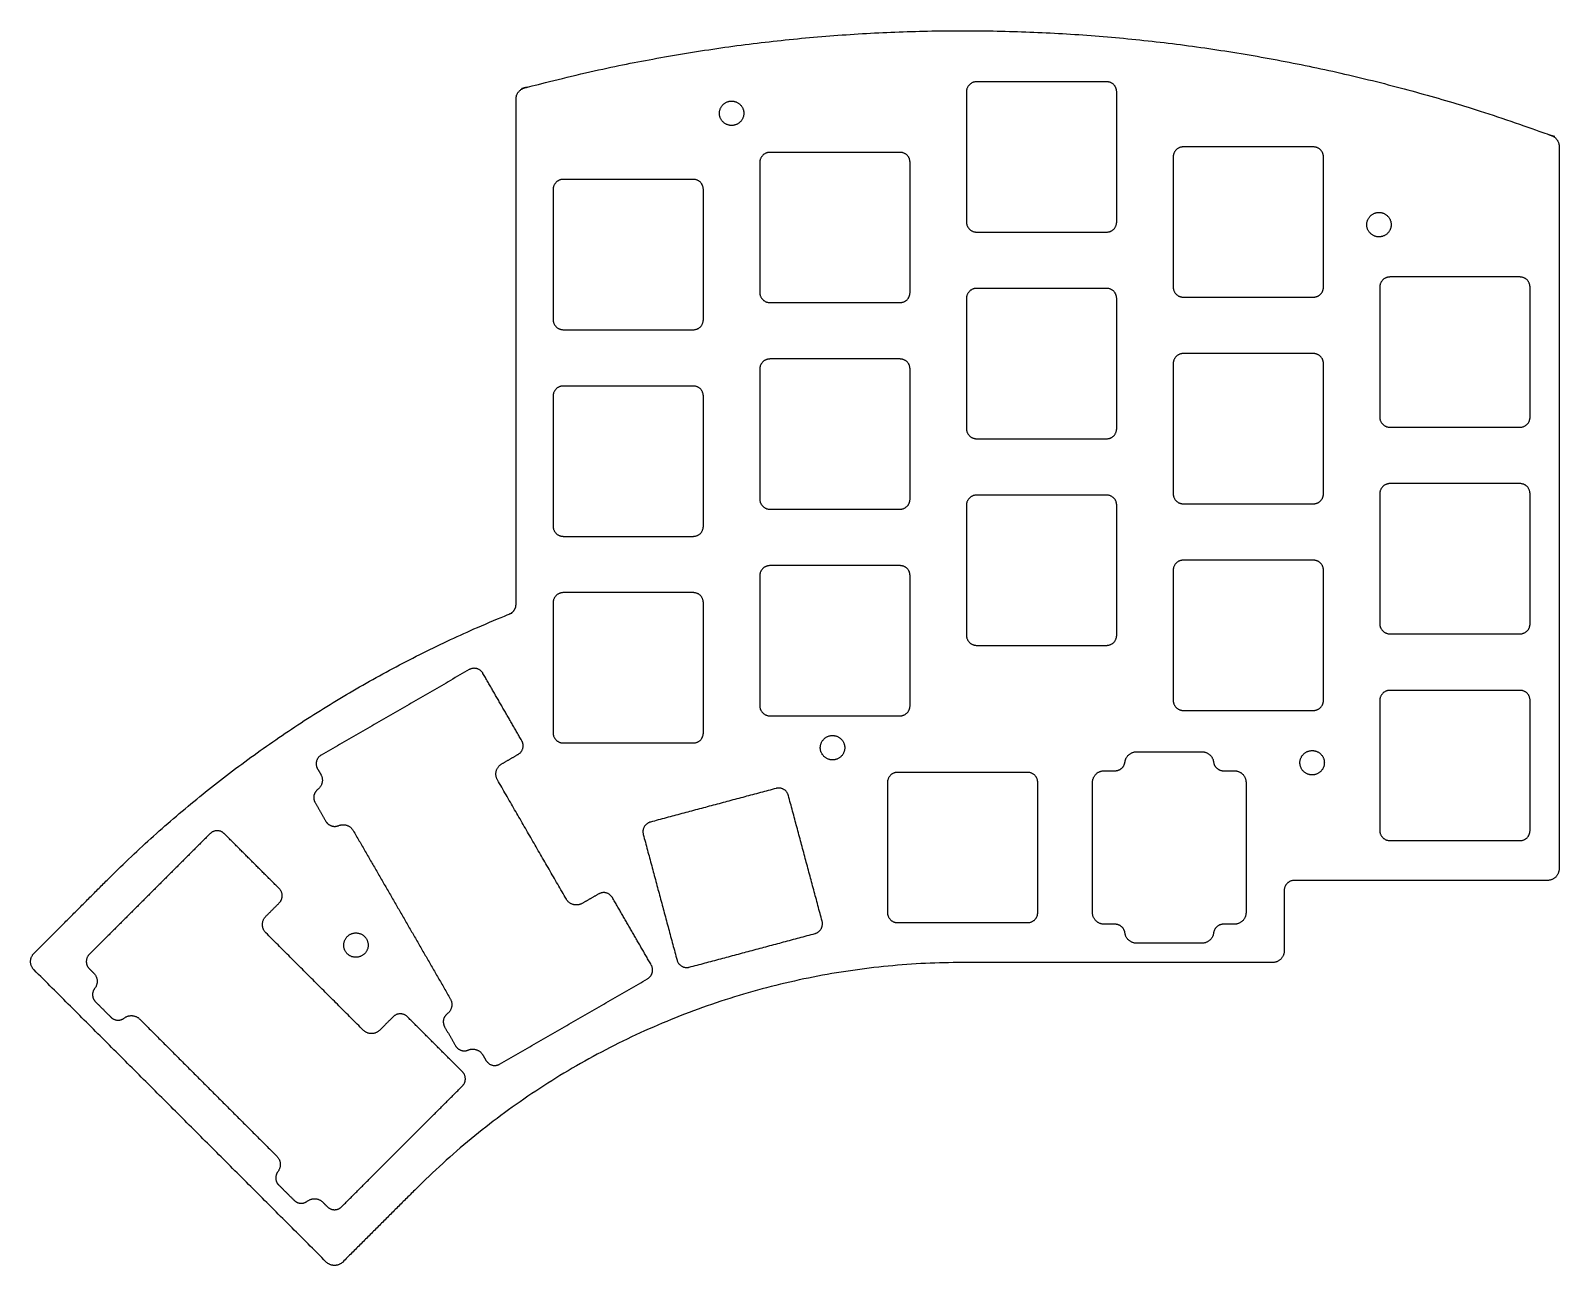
# Model space of a CAD drawing. Header units: millimetres. Extents: x -131 to 10, y -46 to 68.
import ezdxf

# ---------------------------------------------------------------- set-up
doc = ezdxf.new("R2010")
doc.units = ezdxf.units.MM
doc.header["$MEASUREMENT"] = 0
doc.layers.add('0.15mm kerf$Plate', color=18, linetype='Continuous', true_color=0x000000)

msp = doc.modelspace()

# ---------------------------------------------------------------- linework, layer by layer
at = {"layer": '0.15mm kerf$Plate'}
for points, weights, knots in [([(-86.55, 61.43), (-86.55, 62.25), (-85.75, 62.47), (-37.73, 75.22), (8.9, 58.07), (9.6, 57.81), (9.6, 57.06)], [1, 0.792719057415, 1, 0.953496982315, 1, 0.82017080256, 1], [269.510222, 269.510222, 269.510222, 270.821301, 270.821301, 367.021463, 367.021463, 368.239636, 368.239636, 368.239636]), ([(-65.55, 60.12), (-65.55, 61.25), (-66.68, 61.25), (-67.8, 61.25), (-67.8, 60.12), (-67.8, 59), (-66.68, 59), (-65.55, 59), (-65.55, 60.12)], [1, 0.707106781187, 1, 0.707106781187, 1, 0.707106781187, 1, 0.707106781187, 1], [0, 0, 0, 1.884956, 1.884956, 3.769911, 3.769911, 5.654867, 5.654867, 7.539822, 7.539822, 7.539822]), ([(-5.88, 49.85), (-5.88, 50.98), (-7, 50.98), (-8.13, 50.98), (-8.13, 49.85), (-8.13, 48.73), (-7, 48.73), (-5.88, 48.73), (-5.88, 49.85)], [1, 0.707106781187, 1, 0.707106781187, 1, 0.707106781187, 1, 0.707106781187, 1], [0, 0, 0, 1.884956, 1.884956, 3.769911, 3.769911, 5.654867, 5.654867, 7.539822, 7.539822, 7.539822]), ([(-124.25, -10.58), (-108.19, 5.47), (-87.13, 13.97), (-86.55, 14.21), (-86.55, 14.83)], [1, 0.97989100281, 1, 0.828943072151, 1], [176.951716, 176.951716, 176.951716, 221.7281, 221.7281, 222.915262, 222.915262, 222.915262]), ([(-56.25, 1.63), (-56.25, 2.76), (-57.38, 2.76), (-58.5, 2.76), (-58.5, 1.63), (-58.5, 0.51), (-57.38, 0.51), (-56.25, 0.51), (-56.25, 1.63)], [1, 0.707106781187, 1, 0.707106781187, 1, 0.707106781187, 1, 0.707106781187, 1], [0, 0, 0, 1.884956, 1.884956, 3.769911, 3.769911, 5.654867, 5.654867, 7.539822, 7.539822, 7.539822]), ([(-31.34, -0.49), (-30.52, -0.49), (-30.42, 0.31), (-30.3, 1.26), (-29.35, 1.26)], [1, 0.75, 1, 0.75, 1], [27.509371, 27.509371, 27.509371, 28.95484, 28.95484, 30.400308, 30.400308, 30.400308]), ([(-23.32, 1.26), (-22.37, 1.26), (-22.25, 0.31), (-22.15, -0.49), (-21.34, -0.49)], [1, 0.75, 1, 0.75, 1], [36.431681, 36.431681, 36.431681, 37.87715, 37.87715, 39.322618, 39.322618, 39.322618]), ([(-12.04, 0.25), (-12.04, 1.37), (-13.16, 1.37), (-14.29, 1.37), (-14.29, 0.25), (-14.29, -0.88), (-13.16, -0.88), (-12.04, -0.88), (-12.04, 0.25)], [1, 0.707106781187, 1, 0.707106781187, 1, 0.707106781187, 1, 0.707106781187, 1], [0, 0, 0, 1.884956, 1.884956, 3.769911, 3.769911, 5.654867, 5.654867, 7.539822, 7.539822, 7.539822]), ([(-104.54, -0.83), (-104.07, -1.65), (-104.83, -2.22), (-105.48, -2.72), (-105.07, -3.42)], [1, 0.75, 1, 0.75, 1], [83.604618, 83.604618, 83.604618, 85.050086, 85.050086, 86.495555, 86.495555, 86.495555]), ([(-104.07, -5.16), (-103.66, -5.86), (-102.91, -5.55), (-102.03, -5.18), (-101.56, -6)], [1, 0.75, 1, 0.75, 1], [88.495555, 88.495555, 88.495555, 89.941023, 89.941023, 91.386492, 91.386492, 91.386492]), ([(-100.18, -16.57), (-100.18, -15.44), (-101.31, -15.44), (-102.43, -15.44), (-102.43, -16.57), (-102.43, -17.69), (-101.31, -17.69), (-100.18, -17.69), (-100.18, -16.57)], [1, 0.707106781187, 1, 0.707106781187, 1, 0.707106781187, 1, 0.707106781187, 1], [0, 0, 0, 1.884956, 1.884956, 3.769911, 3.769911, 5.654867, 5.654867, 7.539822, 7.539822, 7.539822]), ([(-29.35, -16.39), (-30.3, -16.39), (-30.42, -15.45), (-30.52, -14.64), (-31.34, -14.64)], [1, 0.75, 1, 0.75, 1], [7.476842, 7.476842, 7.476842, 8.92231, 8.92231, 10.367779, 10.367779, 10.367779]), ([(-125.47, -19.15), (-124.8, -19.82), (-125.39, -20.57), (-125.89, -21.21), (-125.31, -21.79)], [1, 0.75, 1, 0.75, 1], [31.545685, 31.545685, 31.545685, 32.991154, 32.991154, 34.436622, 34.436622, 34.436622]), ([(-92.61, -21.51), (-92.13, -22.33), (-92.89, -22.9), (-93.54, -23.39), (-93.13, -24.1)], [1, 0.75, 1, 0.75, 1], [0, 0, 0, 1.445468, 1.445468, 2.890937, 2.890937, 2.890937]), ([(-123.88, -23.22), (-123.31, -23.79), (-122.66, -23.29), (-121.91, -22.71), (-121.24, -23.38)], [1, 0.75, 1, 0.75, 1], [36.452309, 36.452309, 36.452309, 37.897777, 37.897777, 39.343246, 39.343246, 39.343246]), ([(-92.12, -25.85), (-91.71, -26.55), (-90.96, -26.24), (-90.09, -25.87), (-89.61, -26.69)], [1, 0.75, 1, 0.75, 1], [4.906624, 4.906624, 4.906624, 6.352092, 6.352092, 7.79756, 7.79756, 7.79756]), ([(-108.59, -36.03), (-107.92, -36.7), (-108.5, -37.45), (-109, -38.1), (-108.43, -38.67)], [1, 0.75, 1, 0.75, 1], [57.233932, 57.233932, 57.233932, 58.679401, 58.679401, 60.124869, 60.124869, 60.124869]), ([(-107, -40.1), (-106.42, -40.67), (-105.78, -40.17), (-105.03, -39.59), (-104.36, -40.26)], [1, 0.75, 1, 0.75, 1], [62.140556, 62.140556, 62.140556, 63.586024, 63.586024, 65.031493, 65.031493, 65.031493])]:
    msp.add_rational_spline(points, weights, degree=2, knots=knots, dxfattribs=at)
for points, weights in [([(-44.1, 63.03), (-45.03, 63.03), (-45.03, 62.1)], [1, 0.707106781187, 1]), ([(-31.18, 62.1), (-31.18, 63.03), (-32.1, 63.03)], [1, 0.707106781187, 1]), ([(-63.15, 56.52), (-64.08, 56.52), (-64.08, 55.6)], [1, 0.707106781187, 1]), ([(-50.23, 55.6), (-50.23, 56.52), (-51.15, 56.52)], [1, 0.707106781187, 1]), ([(-25.05, 57.02), (-25.97, 57.02), (-25.97, 56.1)], [1, 0.707106781187, 1]), ([(-12.12, 56.1), (-12.12, 57.02), (-13.05, 57.02)], [1, 0.707106781187, 1]), ([(-82.2, 54.03), (-83.13, 54.03), (-83.13, 53.1)], [1, 0.707106781187, 1]), ([(-69.28, 53.1), (-69.28, 54.03), (-70.2, 54.03)], [1, 0.707106781187, 1]), ([(-45.03, 50.1), (-45.03, 49.17), (-44.1, 49.17)], [1, 0.707106781187, 1]), ([(-32.1, 49.17), (-31.18, 49.17), (-31.18, 50.1)], [1, 0.707106781187, 1]), ([(-44.1, 43.98), (-45.03, 43.98), (-45.03, 43.05)], [1, 0.707106781187, 1]), ([(-31.18, 43.05), (-31.18, 43.98), (-32.1, 43.98)], [1, 0.707106781187, 1]), ([(-25.97, 44.1), (-25.97, 43.17), (-25.05, 43.17)], [1, 0.707106781187, 1]), ([(-13.05, 43.17), (-12.12, 43.17), (-12.12, 44.1)], [1, 0.707106781187, 1]), ([(-6, 45.03), (-6.93, 45.03), (-6.93, 44.1)], [1, 0.707106781187, 1]), ([(6.92, 44.1), (6.92, 45.03), (6, 45.03)], [1, 0.707106781187, 1]), ([(-64.08, 43.6), (-64.08, 42.67), (-63.15, 42.67)], [1, 0.707106781187, 1]), ([(-51.15, 42.67), (-50.23, 42.67), (-50.23, 43.6)], [1, 0.707106781187, 1]), ([(-83.13, 41.1), (-83.13, 40.17), (-82.2, 40.17)], [1, 0.707106781187, 1]), ([(-70.2, 40.17), (-69.28, 40.17), (-69.28, 41.1)], [1, 0.707106781187, 1]), ([(-63.15, 37.47), (-64.08, 37.47), (-64.08, 36.55)], [1, 0.707106781187, 1]), ([(-50.23, 36.55), (-50.23, 37.47), (-51.15, 37.47)], [1, 0.707106781187, 1]), ([(-25.05, 37.97), (-25.97, 37.97), (-25.97, 37.05)], [1, 0.707106781187, 1]), ([(-12.12, 37.05), (-12.12, 37.97), (-13.05, 37.97)], [1, 0.707106781187, 1]), ([(-82.2, 34.98), (-83.13, 34.98), (-83.13, 34.05)], [1, 0.707106781187, 1]), ([(-69.28, 34.05), (-69.28, 34.98), (-70.2, 34.98)], [1, 0.707106781187, 1]), ([(-45.03, 31.05), (-45.03, 30.12), (-44.1, 30.12)], [1, 0.707106781187, 1]), ([(-32.1, 30.12), (-31.18, 30.12), (-31.18, 31.05)], [1, 0.707106781187, 1]), ([(-6.93, 32.1), (-6.93, 31.18), (-6, 31.18)], [1, 0.707106781187, 1]), ([(6, 31.18), (6.92, 31.18), (6.92, 32.1)], [1, 0.707106781187, 1]), ([(-6, 25.98), (-6.93, 25.98), (-6.93, 25.05)], [1, 0.707106781187, 1]), ([(6.92, 25.05), (6.92, 25.98), (6, 25.98)], [1, 0.707106781187, 1]), ([(-64.08, 24.55), (-64.08, 23.62), (-63.15, 23.62)], [1, 0.707106781187, 1]), ([(-51.15, 23.62), (-50.23, 23.62), (-50.23, 24.55)], [1, 0.707106781187, 1]), ([(-44.1, 24.92), (-45.03, 24.92), (-45.03, 24)], [1, 0.707106781187, 1]), ([(-31.18, 24), (-31.18, 24.92), (-32.1, 24.92)], [1, 0.707106781187, 1]), ([(-25.97, 25.05), (-25.97, 24.12), (-25.05, 24.12)], [1, 0.707106781187, 1]), ([(-13.05, 24.12), (-12.12, 24.12), (-12.12, 25.05)], [1, 0.707106781187, 1]), ([(-83.13, 22.05), (-83.13, 21.12), (-82.2, 21.12)], [1, 0.707106781187, 1]), ([(-70.2, 21.12), (-69.28, 21.12), (-69.28, 22.05)], [1, 0.707106781187, 1]), ([(-63.15, 18.42), (-64.08, 18.42), (-64.08, 17.5)], [1, 0.707106781187, 1]), ([(-50.23, 17.5), (-50.23, 18.42), (-51.15, 18.42)], [1, 0.707106781187, 1]), ([(-25.05, 18.92), (-25.97, 18.92), (-25.97, 18)], [1, 0.707106781187, 1]), ([(-12.12, 18), (-12.12, 18.92), (-13.05, 18.92)], [1, 0.707106781187, 1]), ([(-82.2, 15.93), (-83.13, 15.93), (-83.13, 15)], [1, 0.707106781187, 1]), ([(-69.28, 15), (-69.28, 15.93), (-70.2, 15.93)], [1, 0.707106781187, 1]), ([(-6.93, 13.05), (-6.93, 12.13), (-6, 12.13)], [1, 0.707106781187, 1]), ([(6, 12.13), (6.92, 12.13), (6.92, 13.05)], [1, 0.707106781187, 1]), ([(-45.03, 12), (-45.03, 11.07), (-44.1, 11.07)], [1, 0.707106781187, 1]), ([(-32.1, 11.07), (-31.18, 11.07), (-31.18, 12)], [1, 0.707106781187, 1]), ([(-89.6, 8.49), (-90.07, 9.29), (-90.87, 8.83)], [1, 0.707106781187, 1]), ([(-25.97, 6), (-25.97, 5.07), (-25.05, 5.07)], [1, 0.707106781187, 1]), ([(-13.05, 5.07), (-12.12, 5.07), (-12.12, 6)], [1, 0.707106781187, 1]), ([(-6, 6.92), (-6.93, 6.92), (-6.93, 6)], [1, 0.707106781187, 1]), ([(6.92, 6), (6.92, 6.92), (6, 6.92)], [1, 0.707106781187, 1]), ([(-64.08, 5.5), (-64.08, 4.57), (-63.15, 4.57)], [1, 0.707106781187, 1]), ([(-51.15, 4.57), (-50.23, 4.57), (-50.23, 5.5)], [1, 0.707106781187, 1]), ([(-83.13, 3), (-83.13, 2.07), (-82.2, 2.07)], [1, 0.707106781187, 1]), ([(-70.2, 2.07), (-69.28, 2.07), (-69.28, 3)], [1, 0.707106781187, 1]), ([(-86.35, 1.02), (-85.55, 1.48), (-86.02, 2.28)], [1, 0.707106781187, 1]), ([(-104.51, 0.96), (-105.31, 0.49), (-104.85, -0.31)], [1, 0.707106781187, 1]), ([(-88.26, -1.33), (-88.8, -0.4), (-87.87, 0.14)], [1, 0.707106781187, 1]), ([(-51.39, -0.64), (-52.31, -0.64), (-52.31, -1.57)], [1, 0.707106781187, 1]), ([(-38.46, -1.57), (-38.46, -0.64), (-39.39, -0.64)], [1, 0.707106781187, 1]), ([(-33.41, -1.57), (-33.41, -0.49), (-32.34, -0.49)], [1, 0.707106781187, 1]), ([(-20.34, -0.49), (-19.26, -0.49), (-19.26, -1.57)], [1, 0.707106781187, 1]), ([(-61.44, -2.77), (-61.68, -1.88), (-62.57, -2.12)], [1, 0.707106781187, 1]), ([(-74.16, -5.22), (-75.06, -5.46), (-74.82, -6.36)], [1, 0.707106781187, 1]), ([(-113.44, -6.29), (-114.1, -5.63), (-114.75, -6.29)], [1, 0.707106781187, 1]), ([(-6.93, -6), (-6.93, -6.93), (-6, -6.93)], [1, 0.707106781187, 1]), ([(6, -6.93), (6.92, -6.93), (6.92, -6)], [1, 0.707106781187, 1]), ([(9.6, -9.52), (9.6, -10.6), (8.53, -10.6)], [1, 0.707106781187, 1]), ([(-14.81, -10.6), (-15.74, -10.6), (-15.74, -11.53)], [1, 0.707106781187, 1]), ([(-108.37, -12.67), (-107.72, -12.02), (-108.37, -11.36)], [1, 0.707106781187, 1]), ([(-80.44, -12.72), (-81.38, -13.26), (-81.91, -12.33)], [1, 0.707106781187, 1]), ([(-77.67, -12.18), (-78.13, -11.38), (-78.93, -11.85)], [1, 0.707106781187, 1]), ([(-109.61, -15.43), (-110.37, -14.67), (-109.61, -13.91)], [1, 0.707106781187, 1]), ([(-52.31, -13.57), (-52.31, -14.49), (-51.39, -14.49)], [1, 0.707106781187, 1]), ([(-39.39, -14.49), (-38.46, -14.49), (-38.46, -13.57)], [1, 0.707106781187, 1]), ([(-32.34, -14.64), (-33.41, -14.64), (-33.41, -13.57)], [1, 0.707106781187, 1]), ([(-19.26, -13.57), (-19.26, -14.64), (-20.34, -14.64)], [1, 0.707106781187, 1]), ([(-58.99, -15.5), (-58.1, -15.26), (-58.33, -14.36)], [1, 0.707106781187, 1]), ([(-22.25, -15.45), (-22.37, -16.39), (-23.32, -16.39)], [1, 0.75, 1]), ([(-21.34, -14.64), (-22.15, -14.64), (-22.25, -15.45)], [1, 0.75, 1]), ([(-130.98, -18.84), (-131.74, -18.08), (-130.98, -17.32)], [1, 0.707106781187, 1]), ([(-125.89, -17.43), (-126.54, -18.08), (-125.89, -18.73)], [1, 0.707106781187, 1]), ([(-45.39, -18.17), (-74.91, -18.17), (-95.78, -39.05)], [1, 0.923879532511, 1]), ([(-71.71, -17.95), (-71.47, -18.84), (-70.58, -18.6)], [1, 0.707106781187, 1]), ([(-15.74, -17.09), (-15.74, -18.17), (-16.81, -18.17)], [1, 0.707106781187, 1]), ([(-74.42, -19.66), (-73.62, -19.2), (-74.08, -18.4)], [1, 0.707106781187, 1]), ([(-96.56, -23.17), (-97.22, -22.52), (-97.87, -23.17)], [1, 0.707106781187, 1]), ([(-99.11, -24.41), (-99.87, -25.17), (-100.63, -24.41)], [1, 0.707106781187, 1]), ([(-89.32, -27.2), (-88.86, -28), (-88.06, -27.54)], [1, 0.707106781187, 1]), ([(-91.49, -29.55), (-90.83, -28.9), (-91.49, -28.24)], [1, 0.707106781187, 1]), ([(-103.93, -40.69), (-103.28, -41.34), (-102.63, -40.69)], [1, 0.707106781187, 1]), ([(-102.52, -45.78), (-103.28, -46.54), (-104.04, -45.78)], [1, 0.707106781187, 1])]:
    msp.add_rational_spline(points, weights, degree=2, dxfattribs=at)
for points in [[(-45.03, 62.1), (-45.03, 56.1), (-45.03, 50.1)], [(-32.1, 63.03), (-38.1, 63.03), (-44.1, 63.03)], [(-31.18, 50.1), (-31.18, 56.1), (-31.18, 62.1)], [(-86.55, 14.83), (-86.55, 38.13), (-86.55, 61.43)], [(-51.15, 56.52), (-57.15, 56.52), (-63.15, 56.52)], [(-13.05, 57.02), (-19.05, 57.02), (-25.05, 57.02)], [(9.6, 57.06), (9.6, 23.77), (9.6, -9.52)], [(-64.08, 55.6), (-64.08, 49.6), (-64.08, 43.6)], [(-50.23, 43.6), (-50.23, 49.6), (-50.23, 55.6)], [(-25.97, 56.1), (-25.97, 50.1), (-25.97, 44.1)], [(-12.12, 44.1), (-12.12, 50.1), (-12.12, 56.1)], [(-70.2, 54.03), (-76.2, 54.03), (-82.2, 54.03)], [(-83.13, 53.1), (-83.13, 47.1), (-83.13, 41.1)], [(-69.28, 41.1), (-69.28, 47.1), (-69.28, 53.1)], [(-44.1, 49.17), (-38.1, 49.17), (-32.1, 49.17)], [(-32.1, 43.98), (-38.1, 43.98), (-44.1, 43.98)], [(-6.93, 44.1), (-6.93, 38.1), (-6.93, 32.1)], [(6, 45.03), (0, 45.03), (-6, 45.03)], [(6.92, 32.1), (6.92, 38.1), (6.92, 44.1)], [(-63.15, 42.67), (-57.15, 42.67), (-51.15, 42.67)], [(-45.03, 43.05), (-45.03, 37.05), (-45.03, 31.05)], [(-31.18, 31.05), (-31.18, 37.05), (-31.18, 43.05)], [(-25.05, 43.17), (-19.05, 43.17), (-13.05, 43.17)], [(-82.2, 40.17), (-76.2, 40.17), (-70.2, 40.17)], [(-51.15, 37.47), (-57.15, 37.47), (-63.15, 37.47)], [(-25.97, 37.05), (-25.97, 31.05), (-25.97, 25.05)], [(-13.05, 37.97), (-19.05, 37.97), (-25.05, 37.97)], [(-12.12, 25.05), (-12.12, 31.05), (-12.12, 37.05)], [(-64.08, 36.55), (-64.08, 30.55), (-64.08, 24.55)], [(-50.23, 24.55), (-50.23, 30.55), (-50.23, 36.55)], [(-83.13, 34.05), (-83.13, 28.05), (-83.13, 22.05)], [(-70.2, 34.98), (-76.2, 34.98), (-82.2, 34.98)], [(-69.28, 22.05), (-69.28, 28.05), (-69.28, 34.05)], [(-6, 31.18), (0, 31.18), (6, 31.18)], [(-44.1, 30.12), (-38.1, 30.12), (-32.1, 30.12)], [(6, 25.98), (0, 25.98), (-6, 25.98)], [(-45.03, 24), (-45.03, 18), (-45.03, 12)], [(-32.1, 24.92), (-38.1, 24.92), (-44.1, 24.92)], [(-31.18, 12), (-31.18, 18), (-31.18, 24)], [(-25.05, 24.12), (-19.05, 24.12), (-13.05, 24.12)], [(-6.93, 25.05), (-6.93, 19.05), (-6.93, 13.05)], [(6.92, 13.05), (6.92, 19.05), (6.92, 25.05)], [(-63.15, 23.62), (-57.15, 23.62), (-51.15, 23.62)], [(-82.2, 21.12), (-76.2, 21.12), (-70.2, 21.12)], [(-51.15, 18.42), (-57.15, 18.42), (-63.15, 18.42)], [(-13.05, 18.92), (-19.05, 18.92), (-25.05, 18.92)], [(-64.08, 17.5), (-64.08, 11.5), (-64.08, 5.5)], [(-50.23, 5.5), (-50.23, 11.5), (-50.23, 17.5)], [(-25.97, 18), (-25.97, 12), (-25.97, 6)], [(-12.12, 6), (-12.12, 12), (-12.12, 18)], [(-70.2, 15.93), (-76.2, 15.93), (-82.2, 15.93)], [(-83.13, 15), (-83.13, 9), (-83.13, 3)], [(-69.28, 3), (-69.28, 9), (-69.28, 15)], [(-6, 12.13), (0, 12.13), (6, 12.13)], [(-44.1, 11.07), (-38.1, 11.07), (-32.1, 11.07)], [(-90.87, 8.83), (-97.69, 4.89), (-104.51, 0.96)], [(-86.02, 2.28), (-87.81, 5.39), (-89.6, 8.49)], [(-6.93, 6), (-6.93, 0), (-6.93, -6)], [(6, 6.92), (0, 6.92), (-6, 6.92)], [(6.92, -6), (6.92, 0), (6.92, 6)], [(-63.15, 4.57), (-57.15, 4.57), (-51.15, 4.57)], [(-25.05, 5.07), (-19.05, 5.07), (-13.05, 5.07)], [(-82.2, 2.07), (-76.2, 2.07), (-70.2, 2.07)], [(-87.87, 0.14), (-87.11, 0.58), (-86.35, 1.02)], [(-29.35, 1.26), (-26.34, 1.26), (-23.32, 1.26)], [(-104.85, -0.31), (-104.69, -0.57), (-104.54, -0.83)], [(-81.91, -12.33), (-85.09, -6.83), (-88.26, -1.33)], [(-39.39, -0.64), (-45.39, -0.64), (-51.39, -0.64)], [(-32.34, -0.49), (-31.84, -0.49), (-31.34, -0.49)], [(-21.34, -0.49), (-20.84, -0.49), (-20.34, -0.49)], [(-62.57, -2.12), (-68.37, -3.67), (-74.16, -5.22)], [(-58.33, -14.36), (-59.89, -8.57), (-61.44, -2.77)], [(-52.31, -1.57), (-52.31, -7.57), (-52.31, -13.57)], [(-38.46, -13.57), (-38.46, -7.57), (-38.46, -1.57)], [(-33.41, -13.57), (-33.41, -7.57), (-33.41, -1.57)], [(-19.26, -1.57), (-19.26, -7.57), (-19.26, -13.57)], [(-105.07, -3.42), (-104.57, -4.29), (-104.07, -5.16)], [(-114.75, -6.29), (-120.32, -11.86), (-125.89, -17.43)], [(-108.37, -11.36), (-110.91, -8.83), (-113.44, -6.29)], [(-101.56, -6), (-97.08, -13.75), (-92.61, -21.51)], [(-74.82, -6.36), (-73.27, -12.15), (-71.71, -17.95)], [(-6, -6.93), (0, -6.93), (6, -6.93)], [(-130.98, -17.32), (-127.61, -13.95), (-124.25, -10.58)], [(8.53, -10.6), (-3.14, -10.6), (-14.81, -10.6)], [(-109.61, -13.91), (-108.99, -13.29), (-108.37, -12.67)], [(-78.93, -11.85), (-79.69, -12.28), (-80.44, -12.72)], [(-74.08, -18.4), (-75.87, -15.29), (-77.67, -12.18)], [(-15.74, -11.53), (-15.74, -14.31), (-15.74, -17.09)], [(-100.63, -24.41), (-105.12, -19.92), (-109.61, -15.43)], [(-70.58, -18.6), (-64.78, -17.05), (-58.99, -15.5)], [(-51.39, -14.49), (-45.39, -14.49), (-39.39, -14.49)], [(-31.34, -14.64), (-31.84, -14.64), (-32.34, -14.64)], [(-20.34, -14.64), (-20.84, -14.64), (-21.34, -14.64)], [(-23.32, -16.39), (-26.34, -16.39), (-29.35, -16.39)], [(-16.81, -18.17), (-31.1, -18.17), (-45.39, -18.17)], [(-104.04, -45.78), (-117.51, -32.31), (-130.98, -18.84)], [(-125.89, -18.73), (-125.68, -18.94), (-125.47, -19.15)], [(-88.06, -27.54), (-81.24, -23.6), (-74.42, -19.66)], [(-125.31, -21.79), (-124.6, -22.5), (-123.88, -23.22)], [(-121.24, -23.38), (-114.92, -29.71), (-108.59, -36.03)], [(-97.87, -23.17), (-98.49, -23.79), (-99.11, -24.41)], [(-91.49, -28.24), (-94.03, -25.71), (-96.56, -23.17)], [(-93.13, -24.1), (-92.63, -24.97), (-92.12, -25.85)], [(-89.61, -26.69), (-89.47, -26.94), (-89.32, -27.2)], [(-102.63, -40.69), (-97.06, -35.12), (-91.49, -29.55)], [(-108.43, -38.67), (-107.71, -39.38), (-107, -40.1)], [(-95.78, -39.05), (-99.15, -42.41), (-102.52, -45.78)], [(-104.36, -40.26), (-104.15, -40.48), (-103.93, -40.69)]]:
    msp.add_open_spline(points, degree=2, dxfattribs=at)

doc.saveas('drawing.dxf')
